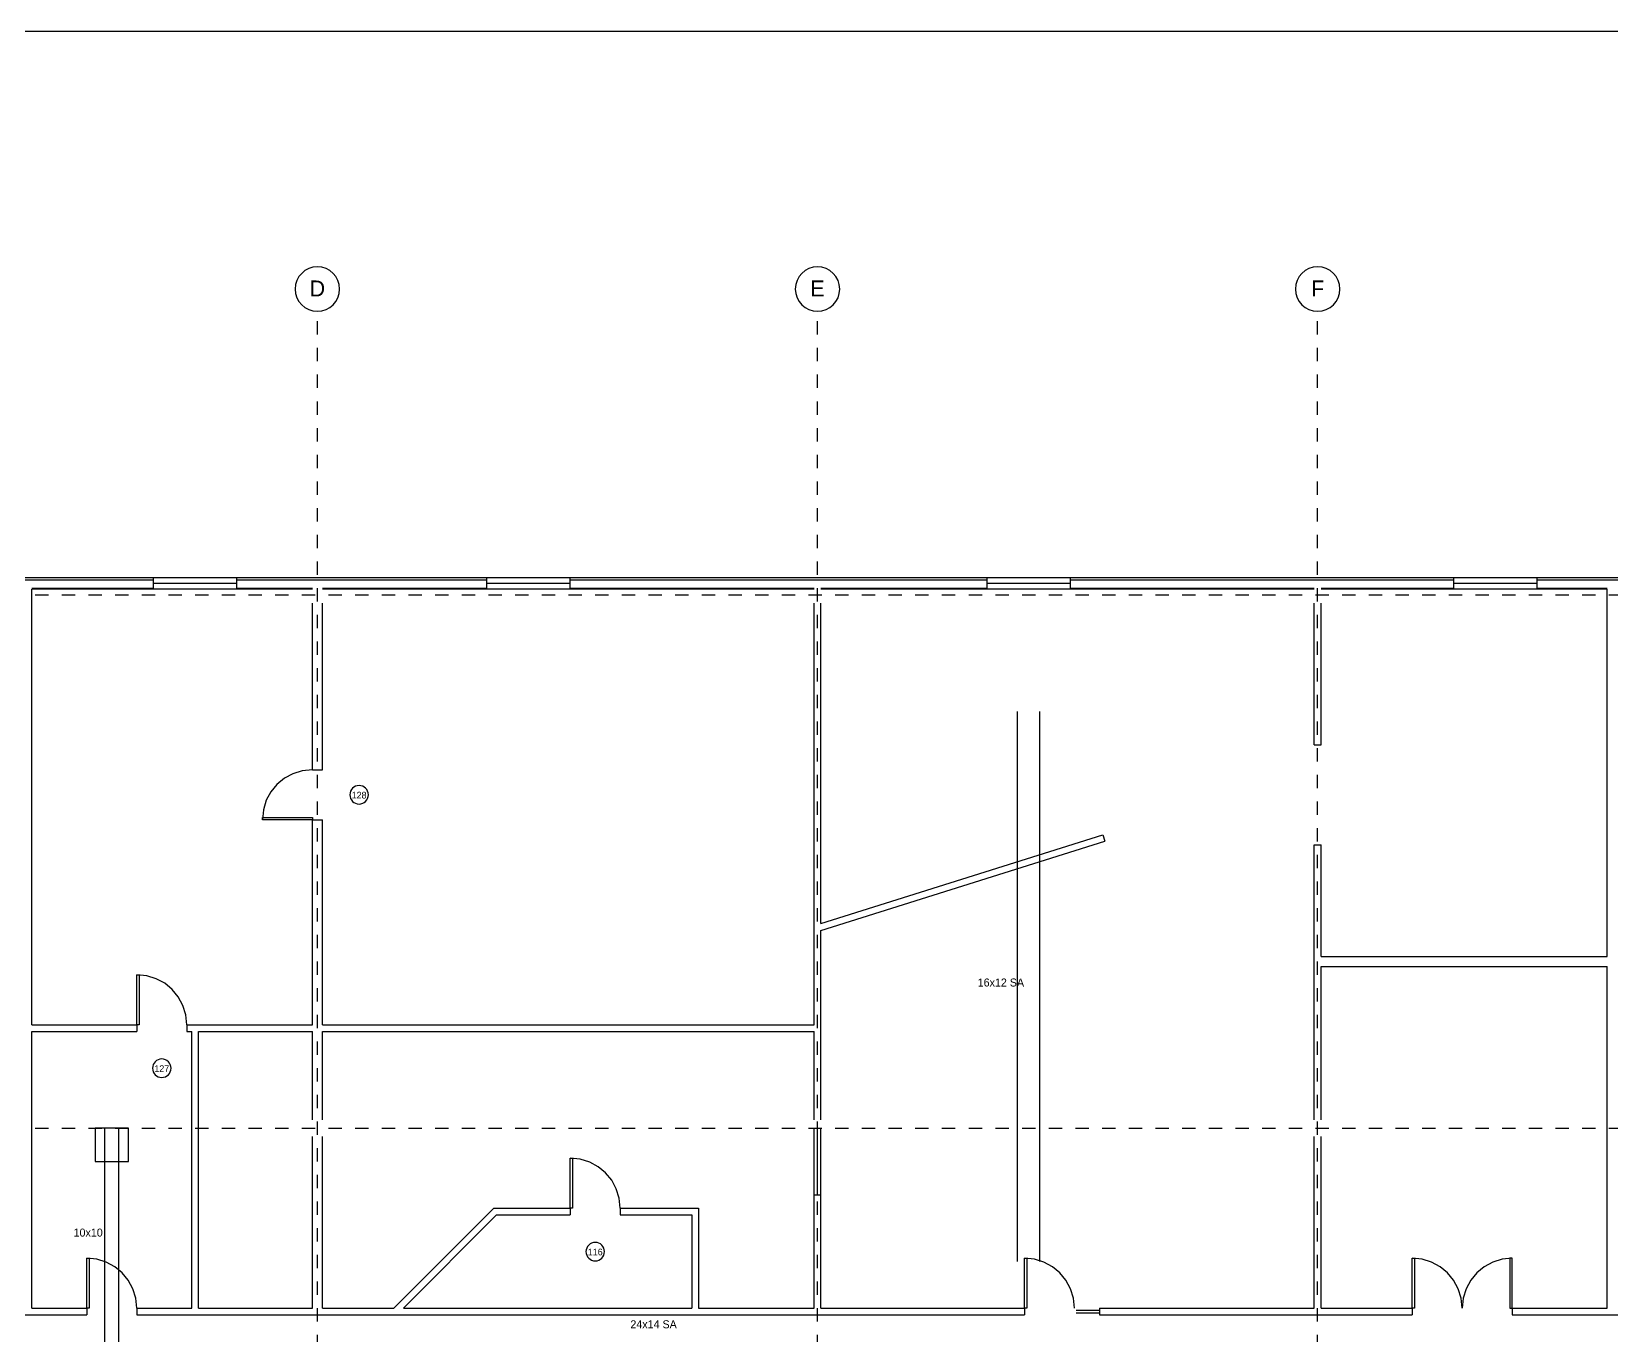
# Model space of a CAD drawing. Header units: inches. Extents: x 0.5 to 35.5, y 0.5 to 23.5.
# Drawn here: x 11.97 to 23.81, y 13.72 to 23.5 of the extents above; entities that cross this region are included whole.
import ezdxf
from ezdxf.enums import TextEntityAlignment as Align

# ---------------------------------------------------------------- set-up
doc = ezdxf.new("R2010")
doc.units = ezdxf.units.IN
doc.linetypes.add('DASHED', pattern=[0.125, 0.0833, -0.0417])
for name, color, linetype in [('A-ANNO-SYMB', 5, 'CONTINUOUS'), ('A-DOOR', 4, 'CONTINUOUS'), ('A-GLAZ', 3, 'CONTINUOUS'), ('A-WALL', 2, 'CONTINUOUS'), ('G-ANNO-TTLB', 4, 'CONTINUOUS'), ('M-ANNO', 1, 'CONTINUOUS'), ('M-DIFF', 2, 'CONTINUOUS'), ('M-DUCT', 7, 'CONTINUOUS'), ('S-GRID', 1, 'CONTINUOUS')]:
    doc.layers.add(name, color=color, linetype=linetype)

msp = doc.modelspace()

# ---------------------------------------------------------------- linework, layer by layer
at = {"layer": 'A-ANNO-SYMB'}
for p, q in [((14.35584, 17.79177), (14.35443, 17.77778)), ((14.35443, 17.77778), (14.35584, 17.76378)), ((14.35988, 17.80481), (14.35584, 17.79177)), ((14.36629, 17.8166), (14.35988, 17.80481)), ((14.37477, 17.82688), (14.36629, 17.8166)), ((14.38504, 17.83536), (14.37477, 17.82688)), ((14.39684, 17.84176), (14.38504, 17.83536)), ((14.40988, 17.84581), (14.39684, 17.84176)), ((14.42387, 17.84722), (14.40988, 17.84581)), ((14.43787, 17.84581), (14.42387, 17.84722)), ((14.4509, 17.84176), (14.43787, 17.84581)), ((14.4627, 17.83536), (14.4509, 17.84176)), ((14.47298, 17.82688), (14.4627, 17.83536)), ((14.48146, 17.8166), (14.47298, 17.82688)), ((14.48786, 17.80481), (14.48146, 17.8166)), ((14.49191, 17.79177), (14.48786, 17.80481)), ((14.49332, 17.77778), (14.49191, 17.79177)), ((14.49191, 17.76378), (14.49332, 17.77778)), ((14.35584, 17.76378), (14.35988, 17.75075)), ((14.35988, 17.75075), (14.36629, 17.73895)), ((14.36629, 17.73895), (14.37477, 17.72867)), ((14.37477, 17.72867), (14.38504, 17.72019)), ((14.38504, 17.72019), (14.39684, 17.71379)), ((14.39684, 17.71379), (14.40988, 17.70974)), ((14.40988, 17.70974), (14.42387, 17.70833)), ((14.42387, 17.70833), (14.43787, 17.70974)), ((14.43787, 17.70974), (14.4509, 17.71379)), ((14.4509, 17.71379), (14.4627, 17.72019)), ((14.4627, 17.72019), (14.47298, 17.72867)), ((14.47298, 17.72867), (14.48146, 17.73895)), ((14.48146, 17.73895), (14.48786, 17.75075)), ((14.48786, 17.75075), (14.49191, 17.76378)), ((12.88686, 15.76621), (12.88046, 15.75442)), ((12.89534, 15.77649), (12.88686, 15.76621)), ((12.90562, 15.78497), (12.89534, 15.77649)), ((12.91741, 15.79137), (12.90562, 15.78497)), ((12.93045, 15.79542), (12.91741, 15.79137)), ((12.94444, 15.79683), (12.93045, 15.79542)), ((12.95844, 15.79542), (12.94444, 15.79683)), ((12.97148, 15.79137), (12.95844, 15.79542)), ((12.98327, 15.78497), (12.97148, 15.79137)), ((12.99355, 15.77649), (12.98327, 15.78497)), ((13.00203, 15.76621), (12.99355, 15.77649)), ((13.00843, 15.75442), (13.00203, 15.76621)), ((12.87641, 15.74138), (12.875, 15.72739)), ((12.875, 15.72739), (12.87641, 15.71339)), ((12.88046, 15.75442), (12.87641, 15.74138)), ((12.87641, 15.71339), (12.88046, 15.70036)), ((12.88046, 15.70036), (12.88686, 15.68856)), ((12.88686, 15.68856), (12.89534, 15.67828)), ((12.89534, 15.67828), (12.90562, 15.6698)), ((12.90562, 15.6698), (12.91741, 15.6634)), ((12.91741, 15.6634), (12.93045, 15.65935)), ((12.93045, 15.65935), (12.94444, 15.65794)), ((12.94444, 15.65794), (12.95844, 15.65935)), ((12.95844, 15.65935), (12.97148, 15.6634)), ((12.97148, 15.6634), (12.98327, 15.6698)), ((12.98327, 15.6698), (12.99355, 15.67828)), ((12.99355, 15.67828), (13.00203, 15.68856)), ((13.00203, 15.68856), (13.00843, 15.70036)), ((13.01248, 15.74138), (13.00843, 15.75442)), ((13.00843, 15.70036), (13.01248, 15.71339)), ((13.01389, 15.72739), (13.01248, 15.74138)), ((13.01248, 15.71339), (13.01389, 15.72739)), ((16.12641, 14.36638), (16.125, 14.35239)), ((16.125, 14.35239), (16.12641, 14.33839)), ((16.13046, 14.37942), (16.12641, 14.36638)), ((16.12641, 14.33839), (16.13046, 14.32536)), ((16.13686, 14.39121), (16.13046, 14.37942)), ((16.14534, 14.40149), (16.13686, 14.39121)), ((16.15562, 14.40997), (16.14534, 14.40149)), ((16.16741, 14.41637), (16.15562, 14.40997)), ((16.18045, 14.42042), (16.16741, 14.41637)), ((16.19444, 14.42183), (16.18045, 14.42042)), ((16.20844, 14.42042), (16.19444, 14.42183)), ((16.22148, 14.41637), (16.20844, 14.42042)), ((16.23327, 14.40997), (16.22148, 14.41637)), ((16.24355, 14.40149), (16.23327, 14.40997)), ((16.25203, 14.39121), (16.24355, 14.40149)), ((16.25843, 14.37942), (16.25203, 14.39121)), ((16.26248, 14.36638), (16.25843, 14.37942)), ((16.25843, 14.32536), (16.26248, 14.33839)), ((16.26389, 14.35239), (16.26248, 14.36638)), ((16.26248, 14.33839), (16.26389, 14.35239)), ((16.13046, 14.32536), (16.13686, 14.31356)), ((16.13686, 14.31356), (16.14534, 14.30328)), ((16.14534, 14.30328), (16.15562, 14.2948)), ((16.15562, 14.2948), (16.16741, 14.2884)), ((16.16741, 14.2884), (16.18045, 14.28435)), ((16.18045, 14.28435), (16.19444, 14.28294)), ((16.19444, 14.28294), (16.20844, 14.28435)), ((16.20844, 14.28435), (16.22148, 14.2884)), ((16.22148, 14.2884), (16.23327, 14.2948)), ((16.23327, 14.2948), (16.24355, 14.30328)), ((16.24355, 14.30328), (16.25203, 14.31356)), ((16.25203, 14.31356), (16.25843, 14.32536))]:
    msp.add_line(p, q, dxfattribs=at)
at = {"layer": 'A-DOOR'}
for p, q in [((13.86368, 17.90123), (13.80819, 17.85544)), ((13.92738, 17.93581), (13.86368, 17.90123)), ((13.99778, 17.95766), (13.92738, 17.93581)), ((14.07335, 17.96528), (13.99778, 17.95766)), ((13.76239, 17.79994), (13.72782, 17.73624)), ((13.80819, 17.85544), (13.76239, 17.79994)), ((13.70597, 17.66585), (13.69835, 17.59028)), ((13.72782, 17.73624), (13.70597, 17.66585)), ((13.69835, 17.59028), (13.69835, 17.60851)), ((13.69835, 17.60851), (14.07335, 17.60851)), ((14.07335, 17.59028), (13.69835, 17.59028)), ((14.07335, 17.60851), (14.07335, 17.59028)), ((12.75694, 16.05317), (12.75694, 16.42817)), ((12.75694, 16.42817), (12.77517, 16.42817)), ((12.83252, 16.42055), (12.75694, 16.42817)), ((12.77517, 16.42817), (12.77517, 16.05317)), ((12.90291, 16.3987), (12.83252, 16.42055)), ((12.96661, 16.36412), (12.90291, 16.3987)), ((13.02211, 16.31833), (12.96661, 16.36412)), ((13.0679, 16.26283), (13.02211, 16.31833)), ((13.10248, 16.19914), (13.0679, 16.26283)), ((13.12433, 16.12874), (13.10248, 16.19914)), ((13.13194, 16.05317), (13.12433, 16.12874)), ((12.77517, 16.05317), (12.75694, 16.05317)), ((16.00694, 14.67817), (16.00694, 15.05317)), ((16.00694, 15.05317), (16.02517, 15.05317)), ((16.08252, 15.04555), (16.00694, 15.05317)), ((16.02517, 15.05317), (16.02517, 14.67817)), ((16.15291, 15.0237), (16.08252, 15.04555)), ((16.21661, 14.98912), (16.15291, 15.0237)), ((16.27211, 14.94333), (16.21661, 14.98912)), ((16.3179, 14.88783), (16.27211, 14.94333)), ((16.35248, 14.82414), (16.3179, 14.88783)), ((16.37433, 14.75374), (16.35248, 14.82414)), ((16.38194, 14.67817), (16.37433, 14.75374)), ((16.02517, 14.67817), (16.00694, 14.67817)), ((12.38194, 13.92817), (12.38194, 14.30317)), ((12.38194, 14.30317), (12.40017, 14.30317)), ((12.45752, 14.29555), (12.38194, 14.30317)), ((12.40017, 14.30317), (12.40017, 13.92817)), ((12.52791, 14.2737), (12.45752, 14.29555)), ((12.59161, 14.23912), (12.52791, 14.2737)), ((12.64711, 14.19333), (12.59161, 14.23912)), ((19.41319, 13.92817), (19.41319, 14.30317)), ((19.41319, 14.30317), (19.43142, 14.30317)), ((19.48877, 14.29555), (19.41319, 14.30317)), ((19.43142, 14.30317), (19.43142, 13.92817)), ((19.55916, 14.2737), (19.48877, 14.29555)), ((19.62286, 14.23912), (19.55916, 14.2737)), ((19.67836, 14.19333), (19.62286, 14.23912)), ((22.31944, 13.92817), (22.31944, 14.30317)), ((22.31944, 14.30317), (22.33767, 14.30317)), ((22.39502, 14.29555), (22.31944, 14.30317)), ((22.33767, 14.30317), (22.33767, 13.92817)), ((22.46541, 14.2737), (22.39502, 14.29555)), ((22.52911, 14.23912), (22.46541, 14.2737)), ((22.58461, 14.19333), (22.52911, 14.23912)), ((22.85978, 14.23912), (22.80428, 14.19333)), ((22.92348, 14.2737), (22.85978, 14.23912)), ((22.99387, 14.29555), (22.92348, 14.2737)), ((23.06944, 14.30317), (22.99387, 14.29555)), ((23.06944, 14.30317), (23.05122, 14.30317)), ((23.05122, 14.30317), (23.05122, 13.92817)), ((23.06944, 13.92817), (23.06944, 14.30317)), ((12.6929, 14.13783), (12.64711, 14.19333)), ((12.72748, 14.07414), (12.6929, 14.13783)), ((19.72415, 14.13783), (19.67836, 14.19333)), ((19.75873, 14.07414), (19.72415, 14.13783)), ((22.6304, 14.13783), (22.58461, 14.19333)), ((22.66498, 14.07414), (22.6304, 14.13783)), ((22.75849, 14.13783), (22.72391, 14.07414)), ((22.80428, 14.19333), (22.75849, 14.13783)), ((12.74933, 14.00374), (12.72748, 14.07414)), ((12.75694, 13.92817), (12.74933, 14.00374)), ((19.78058, 14.00374), (19.75873, 14.07414)), ((19.78819, 13.92817), (19.78058, 14.00374)), ((22.68683, 14.00374), (22.66498, 14.07414)), ((22.69444, 13.92817), (22.68683, 14.00374)), ((22.70206, 14.00374), (22.69444, 13.92817)), ((22.72391, 14.07414), (22.70206, 14.00374)), ((12.40017, 13.92817), (12.38194, 13.92817)), ((19.43142, 13.92817), (19.41319, 13.92817)), ((22.33767, 13.92817), (22.31944, 13.92817)), ((23.05122, 13.92817), (23.06944, 13.92817))]:
    msp.add_line(p, q, dxfattribs=at)
at = {"layer": 'A-GLAZ'}
for p, q in [((13.50694, 19.40343), (12.88194, 19.40343)), ((13.50694, 19.36111), (12.88194, 19.36111)), ((13.50694, 19.31879), (12.88194, 19.31879)), ((16.00694, 19.40343), (15.38194, 19.40343)), ((16.00694, 19.36111), (15.38194, 19.36111)), ((16.00694, 19.31879), (15.38194, 19.31879)), ((19.75694, 19.40343), (19.13194, 19.40343)), ((19.75694, 19.36111), (19.13194, 19.36111)), ((19.75694, 19.31879), (19.13194, 19.31879)), ((23.25694, 19.40343), (22.63194, 19.40343)), ((23.25694, 19.36111), (22.63194, 19.36111)), ((23.25694, 19.31879), (22.63194, 19.31879)), ((17.83572, 14.77778), (17.83572, 15.27778)), ((17.86111, 14.77778), (17.86111, 15.27778)), ((17.8865, 14.77778), (17.8865, 15.27778)), ((19.80069, 13.91319), (19.97569, 13.91319)), ((19.80069, 13.89236), (19.97569, 13.89236))]:
    msp.add_line(p, q, dxfattribs=at)
at = {"layer": 'A-WALL'}
for p, q in [((12.88194, 19.40343), (8.50694, 19.40343)), ((12.88194, 19.3878), (8.50694, 19.3878)), ((12.88194, 19.3253), (11.96984, 19.3253)), ((12.88194, 19.31879), (11.96984, 19.31879)), ((11.96984, 16.05317), (11.96984, 19.31879)), ((12.88194, 19.31879), (12.88194, 19.40343)), ((15.38194, 19.40343), (13.50694, 19.40343)), ((13.50694, 19.31879), (13.50694, 19.40343)), ((15.38194, 19.3878), (13.50694, 19.3878)), ((14.07335, 19.3253), (13.50694, 19.3253)), ((14.07335, 19.31879), (13.50694, 19.31879)), ((15.38194, 19.3253), (14.14887, 19.3253)), ((15.38194, 19.31879), (14.14887, 19.31879)), ((15.38194, 19.31879), (15.38194, 19.40343)), ((19.13194, 19.40343), (16.00694, 19.40343)), ((16.00694, 19.31879), (16.00694, 19.40343)), ((19.13194, 19.3878), (16.00694, 19.3878)), ((17.83572, 19.3253), (16.00694, 19.3253)), ((17.83572, 19.31879), (16.00694, 19.31879)), ((19.13194, 19.3253), (17.8865, 19.3253)), ((19.13194, 19.31879), (17.8865, 19.31879)), ((19.13194, 19.31879), (19.13194, 19.40343)), ((22.63194, 19.40343), (19.75694, 19.40343)), ((19.75694, 19.31879), (19.75694, 19.40343)), ((22.63194, 19.3878), (19.75694, 19.3878)), ((21.58572, 19.3253), (19.75694, 19.3253)), ((21.58572, 19.31879), (19.75694, 19.31879)), ((22.63194, 19.3253), (21.6365, 19.3253)), ((22.63194, 19.31879), (21.6365, 19.31879)), ((22.63194, 19.31879), (22.63194, 19.40343)), ((28.00694, 19.40343), (23.25694, 19.40343)), ((23.25694, 19.31879), (23.25694, 19.40343)), ((28.00694, 19.3878), (23.25694, 19.3878)), ((23.78168, 19.3253), (23.25694, 19.3253)), ((23.78168, 19.31879), (23.25694, 19.31879)), ((23.78168, 16.56554), (23.78168, 19.31879)), ((14.07335, 17.96528), (14.07335, 19.21528)), ((14.14887, 17.96528), (14.14887, 19.21528)), ((17.83572, 16.05317), (17.83572, 19.21528)), ((17.8865, 16.81241), (17.8865, 19.21528)), ((21.58572, 18.15278), (21.58572, 19.21528)), ((21.6365, 18.15278), (21.6365, 19.21528)), ((21.58572, 18.15278), (21.6365, 18.15278)), ((14.07335, 17.96528), (14.14887, 17.96528)), ((14.07335, 16.05317), (14.07335, 17.59028)), ((14.07335, 17.59028), (14.14887, 17.59028)), ((14.14887, 16.05317), (14.14887, 17.59028)), ((17.8865, 16.81241), (19.99934, 17.47858)), ((17.8865, 16.75916), (20.01461, 17.43015)), ((19.99934, 17.47858), (20.01461, 17.43015)), ((21.58572, 15.34028), (21.58572, 17.40278)), ((21.58572, 17.40278), (21.6365, 17.40278)), ((21.6365, 16.56554), (21.6365, 17.40278)), ((17.8865, 15.34028), (17.8865, 16.75916)), ((21.6365, 16.56554), (23.78168, 16.56554)), ((21.6365, 15.34028), (21.6365, 16.49002)), ((21.6365, 16.49002), (23.78168, 16.49002)), ((23.78168, 13.92817), (23.78168, 16.49002)), ((11.96984, 16.05317), (12.75694, 16.05317)), ((11.96984, 16.00239), (12.75694, 16.00239)), ((11.96984, 13.92817), (11.96984, 16.00239)), ((12.75694, 16.05317), (12.75694, 16.00239)), ((13.13194, 16.05317), (14.07335, 16.05317)), ((13.13194, 16.05317), (13.13194, 16.00239)), ((13.13194, 16.00239), (13.16905, 16.00239)), ((13.16905, 13.92817), (13.16905, 16.00239)), ((13.21984, 16.00239), (14.07335, 16.00239)), ((13.21984, 13.92817), (13.21984, 16.00239)), ((14.07335, 15.34028), (14.07335, 16.00239)), ((14.14887, 16.05317), (17.83572, 16.05317)), ((14.14887, 16.00239), (17.83572, 16.00239)), ((14.14887, 15.34028), (14.14887, 16.00239)), ((17.83572, 15.34028), (17.83572, 16.00239)), ((14.07335, 13.92817), (14.07335, 15.21528)), ((14.14887, 13.92817), (14.14887, 15.21528)), ((17.83572, 15.27778), (17.8865, 15.27778)), ((21.58572, 13.92817), (21.58572, 15.21528)), ((21.6365, 13.92817), (21.6365, 15.21528)), ((17.83572, 13.92817), (17.83572, 14.77778)), ((17.83572, 14.77778), (17.8865, 14.77778)), ((17.8865, 13.92817), (17.8865, 14.77778)), ((14.68393, 13.92817), (15.43393, 14.67817)), ((14.75574, 13.92817), (15.45496, 14.62739)), ((15.43393, 14.67817), (16.00694, 14.67817)), ((15.45496, 14.62739), (16.00694, 14.62739)), ((16.00694, 14.67817), (16.00694, 14.62739)), ((16.38194, 14.67817), (16.96984, 14.67817)), ((16.38194, 14.67817), (16.38194, 14.62739)), ((16.38194, 14.62739), (16.91905, 14.62739)), ((16.91905, 14.62739), (16.91905, 13.92817)), ((16.96984, 14.67817), (16.96984, 13.92817)), ((11.50694, 13.87739), (12.38194, 13.87739)), ((11.96984, 13.92817), (12.38194, 13.92817)), ((12.38194, 13.92817), (12.38194, 13.87739)), ((12.75694, 13.92817), (13.16905, 13.92817)), ((12.75694, 13.92817), (12.75694, 13.87739)), ((12.75694, 13.87739), (19.41319, 13.87739)), ((13.21984, 13.92817), (14.07335, 13.92817)), ((14.14887, 13.92817), (14.68393, 13.92817)), ((14.75574, 13.92817), (16.91905, 13.92817)), ((16.96984, 13.92817), (17.83572, 13.92817)), ((17.8865, 13.92817), (19.41319, 13.92817)), ((19.41319, 13.92817), (19.41319, 13.87739)), ((19.97569, 13.92817), (21.58572, 13.92817)), ((19.97569, 13.92817), (19.97569, 13.87739)), ((19.97569, 13.87739), (22.31944, 13.87739)), ((21.6365, 13.92817), (22.31944, 13.92817)), ((22.31944, 13.92817), (22.31944, 13.87739)), ((23.06944, 13.92817), (23.78168, 13.92817)), ((23.06944, 13.92817), (23.06944, 13.87739)), ((23.06944, 13.87739), (24.38194, 13.87739))]:
    msp.add_line(p, q, dxfattribs=at)
at = {"layer": 'G-ANNO-TTLB'}
msp.add_line((35.5, 23.5), (0.5, 23.5), dxfattribs=at)
at = {"layer": 'M-DIFF'}
for p, q in [((12.69444, 15.27778), (12.44444, 15.27778)), ((12.44444, 15.27778), (12.44444, 15.02778)), ((12.69444, 15.02778), (12.69444, 15.27778)), ((12.44444, 15.02778), (12.69444, 15.02778))]:
    msp.add_line(p, q, dxfattribs=at)
at = {"layer": 'M-DUCT'}
for p, q in [((19.36111, 14.27778), (19.36111, 18.40278)), ((19.52778, 14.27778), (19.52778, 18.40278)), ((12.51736, 13.65278), (12.51736, 15.27778)), ((12.62153, 13.65278), (12.62153, 15.27778))]:
    msp.add_line(p, q, dxfattribs=at)
at = {"layer": 'S-GRID'}
for p, q in [((13.99326, 21.6873), (13.97291, 21.66263)), ((14.01793, 21.70765), (13.99326, 21.6873)), ((14.04624, 21.72301), (14.01793, 21.70765)), ((14.07752, 21.73273), (14.04624, 21.72301)), ((14.11111, 21.73611), (14.07752, 21.73273)), ((14.1447, 21.73273), (14.11111, 21.73611)), ((14.17599, 21.72301), (14.1447, 21.73273)), ((14.2043, 21.70765), (14.17599, 21.72301)), ((14.22896, 21.6873), (14.2043, 21.70765)), ((14.24931, 21.66263), (14.22896, 21.6873)), ((17.74326, 21.6873), (17.72291, 21.66263)), ((17.76793, 21.70765), (17.74326, 21.6873)), ((17.79624, 21.72301), (17.76793, 21.70765)), ((17.82752, 21.73273), (17.79624, 21.72301)), ((17.86111, 21.73611), (17.82752, 21.73273)), ((17.8947, 21.73273), (17.86111, 21.73611)), ((17.92599, 21.72301), (17.8947, 21.73273)), ((17.9543, 21.70765), (17.92599, 21.72301)), ((17.97896, 21.6873), (17.9543, 21.70765)), ((17.99931, 21.66263), (17.97896, 21.6873)), ((21.49326, 21.6873), (21.47291, 21.66263)), ((21.51793, 21.70765), (21.49326, 21.6873)), ((21.54624, 21.72301), (21.51793, 21.70765)), ((21.57752, 21.73273), (21.54624, 21.72301)), ((21.61111, 21.73611), (21.57752, 21.73273)), ((21.6447, 21.73273), (21.61111, 21.73611)), ((21.67599, 21.72301), (21.6447, 21.73273)), ((21.7043, 21.70765), (21.67599, 21.72301)), ((21.72896, 21.6873), (21.7043, 21.70765)), ((21.74931, 21.66263), (21.72896, 21.6873)), ((13.94783, 21.60303), (13.94444, 21.56944)), ((13.94444, 21.56944), (13.94783, 21.53586)), ((13.95754, 21.63432), (13.94783, 21.60303)), ((13.97291, 21.66263), (13.95754, 21.63432)), ((14.26468, 21.63432), (14.24931, 21.66263)), ((14.27439, 21.60303), (14.26468, 21.63432)), ((14.27778, 21.56944), (14.27439, 21.60303)), ((14.27439, 21.53586), (14.27778, 21.56944)), ((17.69783, 21.60303), (17.69444, 21.56944)), ((17.69444, 21.56944), (17.69783, 21.53586)), ((17.70754, 21.63432), (17.69783, 21.60303)), ((17.72291, 21.66263), (17.70754, 21.63432)), ((18.01468, 21.63432), (17.99931, 21.66263)), ((18.02439, 21.60303), (18.01468, 21.63432)), ((18.02778, 21.56944), (18.02439, 21.60303)), ((18.02439, 21.53586), (18.02778, 21.56944)), ((21.44783, 21.60303), (21.44444, 21.56944)), ((21.44444, 21.56944), (21.44783, 21.53586)), ((21.45754, 21.63432), (21.44783, 21.60303)), ((21.47291, 21.66263), (21.45754, 21.63432)), ((21.76468, 21.63432), (21.74931, 21.66263)), ((21.77439, 21.60303), (21.76468, 21.63432)), ((21.77778, 21.56944), (21.77439, 21.60303)), ((21.77439, 21.53586), (21.77778, 21.56944)), ((13.94783, 21.53586), (13.95754, 21.50457)), ((13.95754, 21.50457), (13.97291, 21.47626)), ((13.97291, 21.47626), (13.99326, 21.45159)), ((13.99326, 21.45159), (14.01793, 21.43124)), ((14.2043, 21.43124), (14.22896, 21.45159)), ((14.22896, 21.45159), (14.24931, 21.47626)), ((14.24931, 21.47626), (14.26468, 21.50457)), ((14.26468, 21.50457), (14.27439, 21.53586)), ((17.69783, 21.53586), (17.70754, 21.50457)), ((17.70754, 21.50457), (17.72291, 21.47626)), ((17.72291, 21.47626), (17.74326, 21.45159)), ((17.74326, 21.45159), (17.76793, 21.43124)), ((17.9543, 21.43124), (17.97896, 21.45159)), ((17.97896, 21.45159), (17.99931, 21.47626)), ((17.99931, 21.47626), (18.01468, 21.50457)), ((18.01468, 21.50457), (18.02439, 21.53586)), ((21.44783, 21.53586), (21.45754, 21.50457)), ((21.45754, 21.50457), (21.47291, 21.47626)), ((21.47291, 21.47626), (21.49326, 21.45159)), ((21.49326, 21.45159), (21.51793, 21.43124)), ((21.7043, 21.43124), (21.72896, 21.45159)), ((21.72896, 21.45159), (21.74931, 21.47626)), ((21.74931, 21.47626), (21.76468, 21.50457)), ((21.76468, 21.50457), (21.77439, 21.53586)), ((14.01793, 21.43124), (14.04624, 21.41588)), ((14.04624, 21.41588), (14.07752, 21.40616)), ((14.07752, 21.40616), (14.11111, 21.40278)), ((14.11111, 21.40278), (14.1447, 21.40616)), ((14.1447, 21.40616), (14.17599, 21.41588)), ((14.17599, 21.41588), (14.2043, 21.43124)), ((17.76793, 21.43124), (17.79624, 21.41588)), ((17.79624, 21.41588), (17.82752, 21.40616)), ((17.82752, 21.40616), (17.86111, 21.40278)), ((17.86111, 21.40278), (17.8947, 21.40616)), ((17.8947, 21.40616), (17.92599, 21.41588)), ((17.92599, 21.41588), (17.9543, 21.43124)), ((21.51793, 21.43124), (21.54624, 21.41588)), ((21.54624, 21.41588), (21.57752, 21.40616)), ((21.57752, 21.40616), (21.61111, 21.40278)), ((21.61111, 21.40278), (21.6447, 21.40616)), ((21.6447, 21.40616), (21.67599, 21.41588)), ((21.67599, 21.41588), (21.7043, 21.43124))]:
    msp.add_line(p, q, dxfattribs=at)
at = {"layer": 'S-GRID', "linetype": 'DASHED'}
for p, q in [((14.11111, 7.02778), (14.11111, 21.40278)), ((17.86111, 7.02778), (17.86111, 21.40278)), ((21.61111, 7.02778), (21.61111, 21.40278)), ((1.19444, 19.27778), (29.94444, 19.27778)), ((1.19444, 15.27778), (29.94444, 15.27778))]:
    msp.add_line(p, q, dxfattribs=at)

# ---------------------------------------------------------------- texts
at = {"layer": 'A-ANNO-SYMB'}
for s, p in [('128', (14.42387, 17.75)), ('127', (12.94444, 15.69961)), ('116', (16.19444, 14.32461))]:
    msp.add_text(s, height=0.05, dxfattribs=at).set_placement(p, align=Align.CENTER)
at = {"layer": 'M-ANNO'}
for s, p in [('16x12 SA', (19.23611, 16.34028)), ('10x10', (12.39236, 14.46528)), ('24x14 SA', (16.63194, 13.77778))]:
    msp.add_text(s, height=0.06, dxfattribs=at).set_placement(p, align=Align.CENTER)
at = {"layer": 'S-GRID'}
for s, p in [('D', (14.11111, 21.51389)), ('E', (17.86111, 21.51389)), ('F', (21.61111, 21.51389))]:
    msp.add_text(s, height=0.12, dxfattribs=at).set_placement(p, align=Align.CENTER)

doc.saveas('drawing.dxf')
